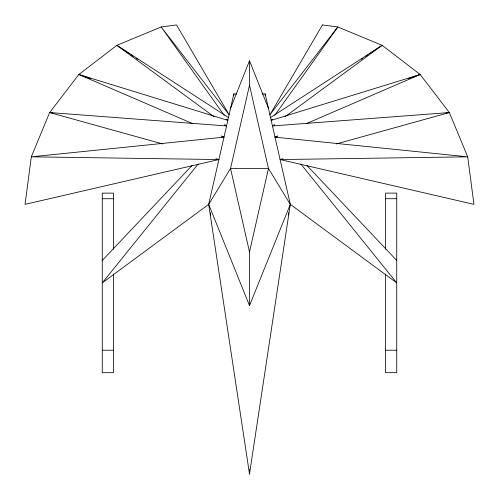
<?xml version="1.0" encoding="UTF-8"?>
<svg xmlns="http://www.w3.org/2000/svg" width="499" height="499" viewBox="0 0 499 499"><rect width="100%" height="100%" fill="white"/><g stroke="black" fill="none" stroke-linecap="round" stroke-linejoin="round"><path stroke-width="0.75" d="M265.131 95.484L265.162 93.931L262.106 93.931M210.297 214.988L210.466 212.73M236.894 93.931L233.838 93.931L208.688 204.359L249.5 474.05L290.312 204.359L265.162 93.931M230.575 108.252L249.5 60.741L249.5 85.21L230.532 168.506L208.688 204.359L102.264 282.896L198.215 163.959M249.5 251.933L230.532 168.506L268.468 168.506L290.312 204.359L249.5 305.619L249.5 251.933L268.468 168.506L249.5 85.21M224.219 115.306L161.158 26.977L229.097 114.751L176.552 24.95L161.158 26.977L116.872 45.322L78.836 74.507L49.651 112.543L31.306 156.829L25.05 204.359L218.893 159.555L215.899 158.726M283.101 158.726L280.107 159.555L473.95 204.359L467.694 156.829L449.349 112.543L420.164 74.507L271.182 120.353L272.08 119.093M274.781 115.306L337.842 26.977L382.128 45.322L420.164 74.507L306.467 123.577M102.264 260.453L191.984 165.562M336.27 143.955L449.349 112.543L272.454 125.954L274.338 124.575M284.991 116.741L382.128 45.322L270.545 117.552M271.182 120.353L272.473 119.479M361.488 59.281L362.779 58.408M366.004 56.231L367.938 54.921M369.871 53.611L382.128 45.322M280.107 159.555L467.694 156.829L275.005 137.156L277.868 135.921M272.454 125.954L274.662 125.187M408.407 78.605L420.164 74.507M275.005 137.156L277.319 136.832M446.262 112.974L449.349 112.543M221.132 135.921L223.995 137.156L31.306 156.829L218.893 159.555M102.264 198.727L113.485 198.727M385.515 198.727L396.736 198.727M102.264 350.236L113.485 350.236M385.515 350.236L396.736 350.236M162.73 143.955L49.651 112.543L226.546 125.954L224.662 124.575M49.651 112.543L52.738 112.974M221.681 136.832L223.995 137.156M192.533 123.577L78.836 74.507L227.818 120.353L226.92 119.093M78.836 74.507L90.593 78.605M224.338 125.187L226.546 125.954M214.009 116.741L116.872 45.322L228.455 117.552M116.872 45.322L129.129 53.611M131.062 54.921L132.996 56.231M136.221 58.408L137.512 59.281M226.527 119.479L227.818 120.353M290.312 204.359L396.736 282.896L300.785 163.959M307.016 165.562L396.736 260.453M208.688 204.359L249.5 305.619M249.5 60.741L268.425 108.252M288.534 212.73L288.703 214.988M233.838 93.931L233.869 95.484M385.515 249.232L385.515 193.119L396.736 193.119L396.736 372.678L385.515 372.678L385.515 274.094M249.5 469.372L249.5 474.05M113.485 249.232L113.485 193.119L102.264 193.119L102.264 372.678L113.485 372.678L113.485 274.094M322.448 24.95L269.903 114.751L337.842 26.977L322.448 24.95"/></g></svg>
